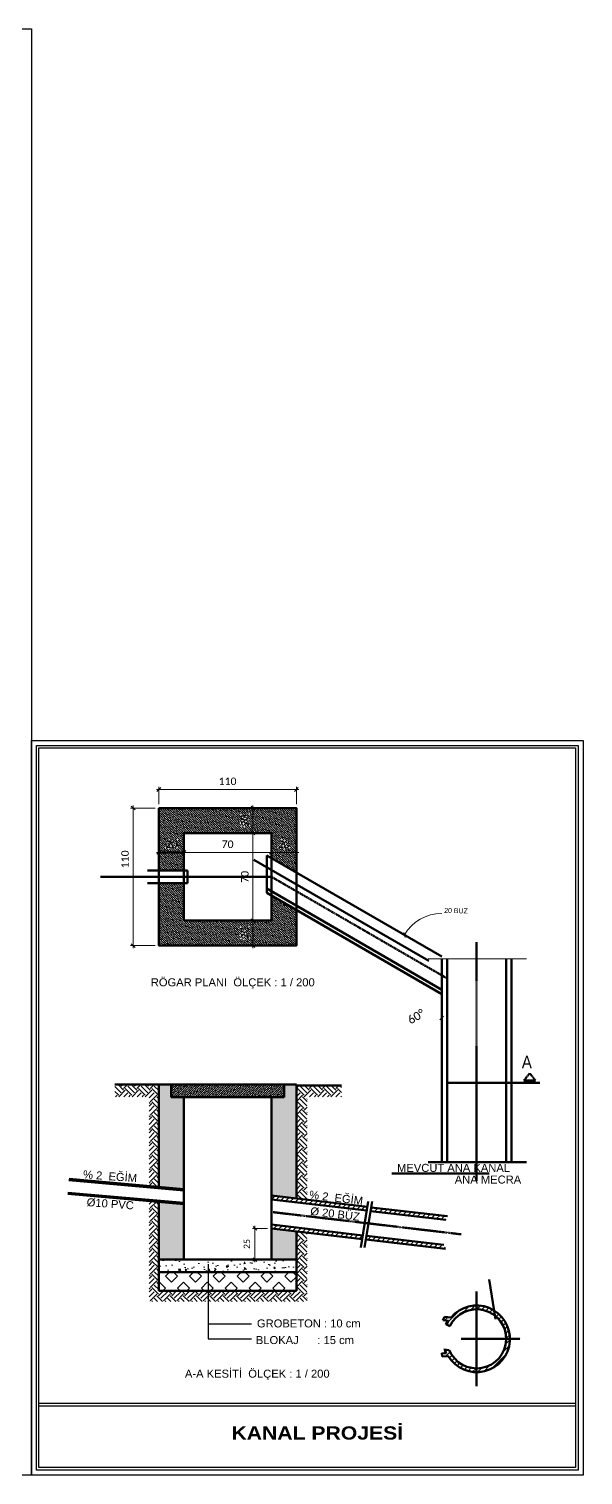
# Model space of a CAD drawing. Extents: x 386248 to 427517, y 4539405 to 4542296.
# Drawn here: x 426409 to 427517, y 4539405 to 4542296 of the extents above; entities that cross this region are included whole.
import ezdxf

# ---------------------------------------------------------------- set-up
doc = ezdxf.new("R2010")
doc.units = 0
doc.linetypes.add('CENTER', pattern=[2, 1.25, -0.25, 0.25, -0.25])
for name, color, linetype, lineweight in [('20', 202, 'Continuous', 20), ('duvar60', 3, 'Continuous', 50), ('kesit70', 5, 'Continuous', 60), ('tarama10', 251, 'Continuous', 18), ('VAZIYET', 3, 'Continuous', 30), ('YAZILAR', 1, 'Continuous', 30), ('yazı', 113, 'Continuous', 30), ('yazı30', 2, 'Continuous', 30), ('ölçü20', 1, 'Continuous', 20)]:
    doc.layers.add(name, color=color, linetype=linetype, lineweight=lineweight)
doc.styles.add('RomanSTA', font='')
doc.styles.get("Standard").update_dxf_attribs({"font": 'arial.ttf'})
doc.styles.add('STYLE1', font='')
doc.styles.add('süs', font='')
doc.styles.add('ÖLÇÜ', font='calibri.ttf', dxfattribs={"height": 10})
doc.styles.get('RomanSTA').set_extended_font_data('Arial')
doc.styles.get('STYLE1').set_extended_font_data('Arial Tur')
doc.styles.get('süs').set_extended_font_data('Stylus BT')
pattern_1 = [(45, (570119.073, 4889713.186), (-5.30330086, 5.30330086), [])]
pattern_2 = [(45, (437496.78, 4548397.911), (-5.303301, 5.303301), [])]

# ---------------------------------------------------------------- blocks, each defined once
blk = doc.blocks.new('_Oblique')
at = {"color": 0, "linetype": 'ByBlock', "lineweight": -2}
blk.add_line((-0.5, -0.5), (0.5, 0.5), dxfattribs=at)
blk = doc.blocks.new('V-YAZI')
at = {"layer": 'VAZIYET', "color": 1}
blk.add_attdef('V-YAZI', (0, 0), '', height=40, dxfattribs=at)

msp = doc.modelspace()

# ---------------------------------------------------------------- hatches: boundary and pattern name
at = {"layer": '20', "ltscale": 0.009}
h = msp.add_hatch(dxfattribs=at)
h.set_pattern_fill('ANSI36', color=256, scale=25, style=0)
h.set_pattern_definition([(45, (835356.0134, 5410667.032), (1.657281518, 6.076698901), [7.8125, -1.5625, 0, -1.5625])])
h.paths.add_polyline_path([(426919.457, 4540185.728), (426693.339, 4540185.728), (426693.339, 4540160.728), (426718.898, 4540160.728), (426893.898, 4540160.728), (426919.457, 4540160.728)])
at = {"layer": 'tarama10', "ltscale": 0.009}
h = msp.add_hatch(dxfattribs=at)
h.set_pattern_fill('ANSI36', color=256, scale=25, angle=90, style=0)
h.set_pattern_definition([(135, (437496.7797, 4548397.9108), (-6.0766989, 1.6572815), [7.8125, -1.5625, 0, -1.5625])])
h.paths.add_polyline_path([(426857.188, 4540738.496), (426668.898, 4540738.496), (426668.898, 4540649.765), (426718.898, 4540649.765), (426718.898, 4540688.496), (426857.188, 4540688.496)])
h.paths.add_polyline_path([(426943.898, 4540738.496), (426857.188, 4540738.496), (426857.188, 4540688.496), (426893.898, 4540688.496), (426893.898, 4540649.765), (426943.898, 4540649.765)])
h.paths.add_polyline_path([(426943.898, 4540649.765), (426893.898, 4540649.765), (426893.898, 4540638.524), (426943.898, 4540609.656)])
h.paths.add_polyline_path([(426943.898, 4540534.601), (426893.898, 4540563.468), (426893.898, 4540513.496), (426857.188, 4540513.496), (426857.188, 4540508.496), (426857.188, 4540463.496), (426943.898, 4540463.496)])
h.paths.add_polyline_path([(426857.188, 4540513.496), (426718.898, 4540513.496), (426718.898, 4540588.496), (426668.898, 4540588.496), (426668.898, 4540463.496), (426857.188, 4540463.496)])
h.paths.add_polyline_path([(426718.898, 4540649.765), (426668.898, 4540649.765), (426668.898, 4540613.496), (426718.898, 4540613.496)])
h.paths.add_polyline_path([(426829.688, 4540701.246), (426829.688, 4540725.746), (426852.188, 4540725.746), (426852.188, 4540701.246)], flags=24)
h.paths.add_polyline_path([(426681.648, 4540677.265), (426706.148, 4540677.265), (426706.148, 4540654.765), (426681.648, 4540654.765)], flags=24)
h.paths.add_polyline_path([(426906.648, 4540677.265), (426931.148, 4540677.265), (426931.148, 4540654.765), (426906.648, 4540654.765)], flags=24)
h.paths.add_polyline_path([(426829.688, 4540476.246), (426829.688, 4540500.746), (426852.188, 4540500.746), (426852.188, 4540476.246)], flags=24)
h = msp.add_hatch(dxfattribs=at)
h.set_pattern_fill('EARTH', color=256, scale=75, angle=45, style=0)
h.set_pattern_definition([(45, (437496.78, 4548397.91), (-2e-10, 26.516504), [18.75, -18.75]), (45, (437491.808, 4548402.883), (-2e-10, 26.516504), [18.75, -18.75]), (45, (437486.836, 4548407.855), (-2e-10, 26.516504), [18.75, -18.75]), (135, (437486.836, 4548411.17), (-26.516504, -2e-10), [18.75, -18.75]), (135, (437491.808, 4548416.14), (-26.516504, -2e-10), [18.75, -18.75]), (135, (437496.78, 4548421.113), (-26.516504, -2e-10), [18.75, -18.75])])
h.paths.add_polyline_path([(426668.898, 4540185.728), (426580.956, 4540185.728), (426580.956, 4540161.517), (426649.45, 4540161.517), (426649.45, 4539982.956), (426668.898, 4539981.245)])
h.paths.add_polyline_path([(426668.898, 4539951.129), (426649.45, 4539952.84), (426649.45, 4539752.052), (426767.284, 4539752.052), (426767.284, 4539773.363), (426668.898, 4539773.363)])
h.paths.add_polyline_path([(426965.772, 4539889.915), (426943.898, 4539892.486), (426943.898, 4539773.363), (426767.284, 4539773.363), (426767.284, 4539752.052), (426965.772, 4539752.052)])
h.paths.add_polyline_path([(426965.772, 4540161.517), (427034.267, 4540161.517), (427034.267, 4540183.726), (426943.898, 4540183.726), (426943.898, 4539957.933), (426965.772, 4539955.362)])
h = msp.add_hatch(dxfattribs=at)
h.set_pattern_fill('ANSI36', color=256, scale=25, angle=90, style=0)
h.set_pattern_definition([(135, (835356.0134, 5410667.032), (-6.076698901, 1.657281518), [7.8125, -1.5625, 0, -1.5625])])
h.paths.add_polyline_path([(426718.898, 4540160.728), (426693.339, 4540160.728), (426693.339, 4540185.728), (426668.898, 4540185.728), (426668.898, 4539981.245), (426718.898, 4539976.846)])
h.paths.add_polyline_path([(426718.898, 4539946.73), (426668.898, 4539951.129), (426668.898, 4539835.863), (426718.898, 4539835.863)])
h.paths.add_polyline_path([(426943.898, 4539892.486), (426893.898, 4539898.363), (426893.898, 4539835.863), (426943.898, 4539835.863)])
h.paths.add_polyline_path([(426943.898, 4540185.728), (426919.457, 4540185.728), (426919.457, 4540160.728), (426893.898, 4540160.728), (426893.898, 4539963.811), (426943.898, 4539957.933)])
h = msp.add_hatch(dxfattribs=at)
h.set_pattern_fill('ANSI31', color=256, scale=60, style=0)
h.set_pattern_definition(pattern_1)
h.paths.add_polyline_path([(426893.898, 4539963.811), (426893.898, 4539956.259), (427084.855, 4539933.813), (427086.058, 4539941.223)])
h = msp.add_hatch(dxfattribs=at)
h.set_pattern_fill('ANSI31', color=256, scale=60, style=0)
h.set_pattern_definition(pattern_2)
h.paths.add_polyline_path([(427243.044, 4539915.219), (427246.193, 4539922.4), (427093.39, 4539940.361), (427092.187, 4539932.951)])
h = msp.add_hatch(dxfattribs=at)
h.set_pattern_fill('ANSI31', color=256, scale=60, style=0)
h.set_pattern_definition(pattern_1)
h.paths.add_polyline_path([(426893.898, 4539905.915), (426893.898, 4539898.363), (427075.637, 4539877.001), (427076.839, 4539884.411)])
h = msp.add_hatch(dxfattribs=at)
h.set_pattern_fill('ANSI31', color=256, scale=60, style=0)
h.set_pattern_definition(pattern_2)
h.paths.add_polyline_path([(427234.626, 4539858.312), (427243.267, 4539857.369), (427239.134, 4539865.334), (427084.171, 4539883.549), (427082.969, 4539876.139)])
h = msp.add_hatch(dxfattribs=at)
h.set_pattern_fill('AR-CONC', color=256, scale=5, angle=45, style=0)
h.set_pattern_definition([(95, (835356.013, 5410667.032), (27.5776, 23.1403539), [3.75, -41.25]), (40, (835356.013, 5410667.032), (-31.4996084, 21.6884075), [3, -33]), (145.4514, (835358.31, 5410668.96), (-3.9219734, 44.8287641), [3.1870095, -35.0571056]), (91.1842, (835348.942, 5410674.103), (43.58465, 31.8806883), [5.625, -61.875]), (141.6356, (835352.574, 5410676.76), (-1.3949507, 67.4855845), [4.7805144, -52.58565]), (36.1842, (835348.94, 5410674.103), (-1.3950034, 67.4855834), [4.5, -49.5]), (66, (835354.246, 5410675.87), (35.3385786, 6.8691238), [3.75, -41.25]), (11, (835354.246, 5410675.87), (-17.0354297, 34.2404218), [3, -33]), (116.4514, (835357.19, 5410676.443), (18.3031809, 41.109531), [3.1870095, -35.0571056]), (82.5, (835356.013, 5410667.032), (-11.33965927, 12.19949088), [0, -32.6, 0, -33.5, 0, -33.125]), (52.5, (835356.013, 5410667.032), (-4.6436471, 23.2454725), [0, -19.1, 0, -31.85, 0, -12.625]), (12.5, (835348.129, 5410659.148), (19.67090837, 18.0760381), [0, -12.5, 0, -39, 0, -51.75]), (2.5, (835344.594, 5410655.612), (17.07949916, 24.15799034), [0, -16.25, 0, -25.9, 0, -36.75])])
h.paths.add_polyline_path([(426943.898, 4539810.863), (426943.898, 4539835.863), (426668.898, 4539835.863), (426668.898, 4539810.863)])
h = msp.add_hatch(dxfattribs=at)
h.set_pattern_fill('SQUARE', color=256, scale=135, angle=45, style=0)
h.set_pattern_definition([(45, (835356.013, 5410667.032), (-11.93242693, 11.93242693), [16.875, -16.875]), (135, (835356.013, 5410667.032), (-11.93242693, -11.93242693), [16.875, -16.875])])
h.paths.add_polyline_path([(426943.898, 4539773.363), (426943.898, 4539810.863), (426767.284, 4539810.863), (426767.284, 4539773.363)])
h.paths.add_polyline_path([(426668.898, 4539773.363), (426767.284, 4539773.363), (426767.284, 4539810.863), (426668.898, 4539810.863)])
h = msp.add_hatch(dxfattribs=at)
h.set_pattern_fill('ANSI31', color=256, scale=60, style=0)
h.set_pattern_definition([(45, (437496.78, 4548189.09), (-5.303301, 5.303301), [])])
h.paths.add_polyline_path([(427304.51, 4539744.221, 0.22148638), (427253.518, 4539720.467), (427240.13, 4539721.817), (427236.78, 4539714.686), (427248.289, 4539713.333), (427244.368, 4539706.242), (427251.194, 4539703.133, -0.2887282), (427304.51, 4539736.721)])
h.paths.add_polyline_path([(427304.51, 4539744.221), (427304.51, 4539736.721, -0.16925346), (427341.247, 4539723.918), (427339.561, 4539734.253, 0.13942715)])
h.paths.add_polyline_path([(427339.561, 4539734.253), (427341.247, 4539723.918, -0.22891177), (427363.62, 4539677.611), (427371.12, 4539677.611, 0.25978325)])
h.paths.add_polyline_path([(427371.12, 4539677.611), (427363.62, 4539677.611, -0.82200593), (427249.828, 4539655.164), (427241.42, 4539656.244), (427244.649, 4539648.397), (427243.267, 4539648.548), (427243.307, 4539648.471), (427234.626, 4539649.491), (427235.365, 4539642.513), (427247.644, 4539642.925, 0.75779462)])

# ---------------------------------------------------------------- linework, layer by layer
at = {"layer": '20', "ltscale": 0.009}
for p, q in [((427207.847, 4540436.976), (427404.468, 4540436.976)), ((426893.898, 4539898.363), (426893.898, 4539835.863)), ((426886.398, 4539835.863), (426856.162, 4539835.863))]:
    msp.add_line(p, q, dxfattribs=at)
at = {"layer": 'duvar60', "ltscale": 0.009}
for p, q in [((426857.188, 4540738.496), (426668.898, 4540738.496)), ((426668.898, 4540738.496), (426668.898, 4540649.765)), ((426718.898, 4540688.496), (426857.188, 4540688.496)), ((426718.898, 4540649.765), (426718.898, 4540688.496)), ((426668.898, 4540649.765), (426718.898, 4540649.765)), ((426884.744, 4540643.808), (427234.585, 4540441.828)), ((426884.744, 4540568.753), (426884.744, 4540643.808)), ((426646.14, 4540613.496), (426726.059, 4540613.496)), ((426726.059, 4540613.496), (426726.059, 4540588.496)), ((426859.171, 4540635.148), (427209.011, 4540433.168)), ((426646.14, 4540588.496), (426726.059, 4540588.496)), ((426884.744, 4540577.413), (427234.585, 4540375.433)), ((426884.744, 4540568.753), (427234.585, 4540366.772)), ((427234.585, 4540030.523), (427234.585, 4540437.536)), ((427245.52, 4540030.523), (427245.52, 4540437.536)), ((427363.62, 4540030.523), (427363.62, 4540437.536)), ((427374.555, 4540030.523), (427374.555, 4540437.536)), ((426668.898, 4540185.728), (426580.956, 4540185.728)), ((426668.898, 4540185.728), (426943.898, 4540185.728)), ((426668.898, 4540185.728), (426668.898, 4539981.245)), ((426693.339, 4540185.728), (426693.339, 4540160.728)), ((426919.457, 4540185.728), (426919.457, 4540160.728)), ((426943.898, 4540185.728), (426943.898, 4539957.933)), ((426943.898, 4540183.726), (427034.267, 4540183.726)), ((426693.339, 4540160.728), (426718.898, 4540160.728)), ((426718.898, 4540160.728), (426718.898, 4539835.863)), ((426718.898, 4540160.728), (426893.898, 4540160.728)), ((426893.898, 4540160.728), (426893.898, 4539956.259)), ((426919.457, 4540160.728), (426893.898, 4540160.728)), ((427329.417, 4540007.936), (427135.141, 4540007.936)), ((427207.847, 4540030.523), (427404.468, 4540030.523)), ((426718.898, 4539974.336), (426489.131, 4539994.553)), ((426719.117, 4539976.826), (426489.35, 4539997.043)), ((426718.898, 4539946.73), (426486.72, 4539967.158)), ((426718.898, 4539949.24), (426486.94, 4539969.649)), ((426668.898, 4539951.129), (426668.898, 4539773.363)), ((426893.898, 4539963.811), (427086.058, 4539941.223)), ((426893.898, 4539956.259), (427084.855, 4539933.813)), ((426893.898, 4539898.363), (426893.898, 4539956.259)), ((427087.865, 4539952.361), (427072.921, 4539860.263)), ((427095.337, 4539952.361), (427080.393, 4539860.263)), ((427092.187, 4539932.951), (427243.044, 4539915.219)), ((427093.39, 4539940.361), (427246.193, 4539922.4)), ((426893.898, 4539905.915), (427076.839, 4539884.411)), ((426893.898, 4539898.363), (427075.637, 4539877.001)), ((426893.898, 4539835.863), (426893.898, 4539898.363)), ((426943.898, 4539892.486), (426943.898, 4539773.363)), ((427082.969, 4539876.139), (427242.184, 4539857.424)), ((427084.171, 4539883.549), (427239.134, 4539865.334)), ((426668.898, 4539835.863), (426943.898, 4539835.863)), ((426668.898, 4539810.863), (426943.898, 4539810.863)), ((426668.898, 4539773.363), (426943.898, 4539773.363)), ((427342.427, 4539716.681), (427329.417, 4539796.423)), ((427236.78, 4539714.686), (427240.13, 4539721.817)), ((427248.289, 4539713.333), (427236.78, 4539714.686)), ((427240.13, 4539721.817), (427253.518, 4539720.467)), ((427243.044, 4539706.398), (427246.193, 4539713.579)), ((427244.368, 4539706.242), (427248.289, 4539713.333)), ((427243.044, 4539706.398), (427244.368, 4539706.242)), ((427251.194, 4539703.133), (427244.368, 4539706.242)), ((427249.828, 4539655.164), (427239.134, 4539656.513)), ((427242.184, 4539648.603), (427240.632, 4539656.315)), ((427243.419, 4539647.913), (427241.755, 4539656.183)), ((427234.685, 4539648.939), (427243.419, 4539647.913)), ((427234.685, 4539648.939), (427235.365, 4539642.513)), ((427235.365, 4539642.513), (427247.644, 4539642.925))]:
    msp.add_line(p, q, dxfattribs=at)
for points in [[(426668.898, 4540738.496), (426668.898, 4540463.496), (426943.898, 4540463.496), (426943.898, 4540738.496)], [(426718.898, 4540688.496), (426718.898, 4540513.496), (426893.898, 4540513.496), (426893.898, 4540688.496)], [(426718.898, 4540649.765), (426668.898, 4540649.765), (426668.898, 4540613.496), (426718.898, 4540613.496)]]:
    msp.add_lwpolyline(points, close=True, dxfattribs=at)
for radius, start, end in [(66.61, 211.38136, 139.954523), (66.61, 147.568745, 154.542891), (59.11, 202.318391, 154.419675)]:
    msp.add_arc((427304.51, 4539677.611), radius, start, end, dxfattribs=at)
at = {"layer": 'kesit70', "linetype": 'CENTER'}
for p, q in [((426552.177, 4540600.996), (426893.898, 4540600.996)), ((426893.898, 4540600.996), (427245.52, 4540397.987)), ((427304.51, 4539992.839), (427304.51, 4540470.111)), ((427245.52, 4540189.166), (427431.252, 4540189.166)), ((426897.692, 4539930.641), (427273.795, 4539886.432)), ((427304.51, 4539582.92), (427304.51, 4539772.116)), ((427273.795, 4539677.611), (427391.685, 4539677.611))]:
    msp.add_line(p, q, dxfattribs=at)
msp.add_lwpolyline([(427410.733, 4540208.467), (427399.153, 4540193.737), (427422.314, 4540193.737), (427410.733, 4540208.467)], dxfattribs=at)
at = {"layer": 'YAZILAR', "color": 133, "ltscale": 5}
for p, q in [((426429.009, 4539548.917), (427502.452, 4539548.917)), ((426429.009, 4539543.917), (427502.452, 4539543.917))]:
    msp.add_line(p, q, dxfattribs=at)
for points in [[(424433.202, 4542295.7), (426414.009, 4542295.7), (426414.009, 4539405.231), (424433.202, 4539405.231)], [(426414.009, 4540873.575), (427517.452, 4540873.575), (427517.452, 4539405.231), (426414.009, 4539405.231)], [(426424.009, 4540863.575), (427507.452, 4540863.575), (427507.452, 4539415.231), (426424.009, 4539415.231)], [(426429.009, 4540858.575), (427502.452, 4540858.575), (427502.452, 4539420.231), (426429.009, 4539420.231)]]:
    msp.add_lwpolyline(points, close=True, dxfattribs=at)
at = {"layer": 'yazı30', "ltscale": 0.009}
for p, q in [((426767.284, 4539826.627), (426767.284, 4539677.359)), ((426767.284, 4539707.428), (426854.322, 4539707.428)), ((426767.284, 4539677.359), (426854.322, 4539677.359))]:
    msp.add_line(p, q, dxfattribs=at)
at = {"layer": 'ölçü20', "ltscale": 0.009}
for p, q in [((426663.898, 4540775.541), (426948.898, 4540775.541)), ((426668.898, 4540745.996), (426668.898, 4540780.541)), ((426943.898, 4540745.996), (426943.898, 4540780.541)), ((426661.398, 4540738.496), (426612.519, 4540738.496)), ((426617.519, 4540743.496), (426617.519, 4540458.496)), ((426849.688, 4540738.496), (426852.188, 4540738.496)), ((426857.188, 4540683.496), (426857.188, 4540743.496)), ((426849.688, 4540688.496), (426852.188, 4540688.496)), ((426849.688, 4540688.496), (426852.188, 4540688.496)), ((426857.188, 4540508.496), (426857.188, 4540693.496)), ((426663.898, 4540649.765), (426723.898, 4540649.765)), ((426668.898, 4540645.114), (426668.898, 4540644.765)), ((426713.898, 4540649.765), (426898.898, 4540649.765)), ((426718.898, 4540645.114), (426718.898, 4540644.765)), ((426718.898, 4540645.114), (426718.898, 4540644.765)), ((426888.898, 4540649.765), (426948.898, 4540649.765)), ((426855.39, 4540513.496), (426852.188, 4540513.496)), ((426855.39, 4540513.496), (426852.188, 4540513.496)), ((426857.188, 4540458.496), (426857.188, 4540518.496)), ((426661.398, 4540463.496), (426612.519, 4540463.496)), ((426855.39, 4540463.496), (426852.188, 4540463.496)), ((426886.398, 4539898.363), (426856.162, 4539898.363)), ((426861.162, 4539830.863), (426861.162, 4539903.363))]:
    msp.add_line(p, q, dxfattribs=at)
msp.add_arc((427234.585, 4540441.828), 85.976, 90, 150, dxfattribs=at)

# ---------------------------------------------------------------- block references
at = {"layer": 'VAZIYET', "color": 1}
ref = msp.add_blockref('V-YAZI', (427239.723, 4540538.899), dxfattribs=dict(at, xscale=-0.2500000001797913, yscale=0.25, zscale=0.25, rotation=178.6972648154476))
ref.add_attrib('V-YAZI', '20 BUZ', (427239.496, 4540528.901), dxfattribs={"color": 1, "height": 10, "rotation": 358.697265})
at = {"layer": 'ölçü20', "ltscale": 0.009, "yscale": 7.5, "zscale": 7.5}
for p, xscale, rotation in [((426668.898, 4540775.541), 7.5, 180.0000000005246), ((426617.519, 4540738.496), 7.5, 90.00000000053187), ((426857.188, 4540738.496), 7.5, 90.00000000053187), ((426857.188, 4540688.496), 7.5, 270.0000000005319), ((426857.188, 4540688.496), 7.5, 90.00000000053187), ((426668.898, 4540649.765), 7.5, 180.0000000005246), ((426718.898, 4540649.765), 7.5, 180.0000000005246), ((426893.898, 4540649.765), 7.5, 180.0000000005246), ((426857.188, 4540513.496), 7.5, 270.0000000005319), ((426857.188, 4540513.496), 7.5, 90.00000000053187), ((426617.519, 4540463.496), 7.5, 270.0000000005319), ((426857.188, 4540463.496), 7.5, 270.0000000005319), ((427160.127, 4540484.816), 7.500000079708175, 240.0000003520953), ((426861.162, 4539898.363), 7.5, 90.00000000053187), ((426861.162, 4539835.863), 7.5, 270.0000000005319)]:
    msp.add_blockref('_Oblique', p, dxfattribs=dict(at, xscale=xscale, rotation=rotation))
at = {"layer": 'ölçü20', "ltscale": 0.009, "xscale": 7.5, "yscale": 7.5, "zscale": 7.5}
for p in [(426943.898, 4540775.541), (426718.898, 4540649.765), (426893.898, 4540649.765), (427234.585, 4540318.983)]:
    msp.add_blockref('_Oblique', p, dxfattribs=at)

# ---------------------------------------------------------------- texts
at = {"layer": '20', "ltscale": 0.009, "char_height": 15, "attachment_point": 5, "style": 'ÖLÇÜ'}
for s, insert in [('\\A1;110', (426806.398, 4540791.791)), ('\\A1;20', (426693.898, 4540666.015)), ('\\A1;70', (426806.398, 4540666.015)), ('\\A1;20', (426918.898, 4540666.015))]:
    msp.add_mtext(s, dxfattribs=dict(at, insert=insert))
at = {"layer": '20', "ltscale": 0.009, "attachment_point": 5, "style": 'ÖLÇÜ'}
for s, insert, char_height, rotation in [('\\A1;20', (426840.938, 4540713.496), 15, 90), ('\\A1;110', (426601.269, 4540635.945), 15, 90), ('\\A1;70', (426840.938, 4540600.996), 15, 90), ('\\A1;20', (426840.938, 4540488.496), 15, 90), ('\\A1;60°', (427183.472, 4540321.537), 16.5, 30), ('\\A1;25', (426844.912, 4539867.113), 12.5, 90)]:
    msp.add_mtext(s, dxfattribs=dict(at, insert=insert, char_height=char_height, rotation=rotation))
at = {"layer": 'YAZILAR', "color": 0, "insert": (426814.093, 4539502.645), "char_height": 26.47628, "width": 5285.39144, "attachment_point": 1, "style": 'RomanSTA'}
msp.add_mtext('{\\fArial Black|b0|i0|c162|p34;KANAL PROJESİ}', dxfattribs=at)
at = {"layer": 'yazı', "style": 'STYLE1'}
for s, p in [('RÖGAR PLANI  ÖLÇEK : 1 / 200', (426652.773, 4540382.138)), ('MEVCUT ANA KANAL', (427145.304, 4540011.243)), ('ANA MECRA', (427260.749, 4539987.901)), ('GROBETON : 10 cm', (426865.098, 4539700.365)), ('BLOKAJ      : 15 cm', (426862.949, 4539667.076)), ('A-A KESİTİ  ÖLÇEK : 1 / 200', (426721.077, 4539599.899))]:
    msp.add_text(s, height=16, dxfattribs=at).set_placement(p)
for s, rotation, p in [('% 2  EĞİM', 355.778254, (426516.913, 4539998.536)), ('% 2  EĞİM', 353.096141, (426968.939, 4539958.095)), ('Ø10 PVC', 355.778254, (426524.116, 4539942.983)), ('Ø 20 BÜZ', 353.096141, (426971.154, 4539925.334))]:
    msp.add_text(s, height=16, rotation=rotation, dxfattribs=at).set_placement(p)
at = {"layer": 'yazı30', "ltscale": 0.009, "style": 'süs', "width": 0.9}
msp.add_text('A', height=25, dxfattribs=at).set_placement((427394.93, 4540218.298))

doc.saveas('drawing.dxf')
